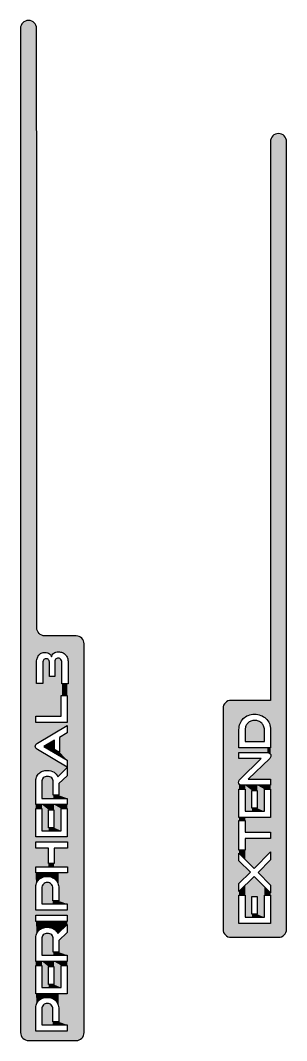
# Model space of a CAD drawing. Extents: x 52 to 235, y -126 to -60.
# Drawn here: x 218.7 to 235.3, y -125.7 to -61.9 of the extents above; entities that cross this region are included whole.
import ezdxf

# ---------------------------------------------------------------- set-up
doc = ezdxf.new("R2010")
doc.units = 0
doc.layers.add('SEGIG', color=1, linetype='CONTINUOUS')

# ---------------------------------------------------------------- blocks, each defined once
blk = doc.blocks.new('*U1')
at = {"layer": 'SEGIG', "linetype": 'CONTINUOUS'}
for points in [[(218.704, -75.16), (218.694, -62.386), (218.704, -62.337)], [(218.732, -125.321), (218.704, -62.337), (218.732, -62.195)], [(218.704, -75.16), (218.704, -62.337), (218.732, -125.321)], [(218.742, -125.37), (218.732, -62.195), (218.742, -62.18)], [(218.732, -125.321), (218.732, -62.195), (218.742, -125.37)], [(218.84, -125.517), (218.742, -62.18), (218.84, -62.032)], [(218.742, -125.37), (218.742, -62.18), (218.84, -125.517)], [(218.85, -125.532), (218.84, -62.032), (218.85, -62.026)], [(218.84, -125.517), (218.84, -62.032), (218.85, -125.532)], [(219.003, -125.634), (218.85, -62.026), (219.003, -61.924)], [(218.85, -125.532), (218.85, -62.026), (219.003, -125.634)], [(219.012, -125.64), (219.003, -61.924), (219.012, -61.922)], [(219.003, -125.634), (219.003, -61.924), (219.012, -125.64)], [(219.194, -125.676), (219.012, -61.922), (219.194, -61.886)], [(219.012, -125.64), (219.012, -61.922), (219.194, -125.676)], [(219.194, -125.676), (219.194, -61.886), (219.204, -125.678)], [(219.204, -125.678), (219.194, -61.886), (219.204, -61.886)], [(219.204, -125.678), (219.204, -61.886), (219.204, -125.678)], [(219.204, -125.678), (219.204, -61.886), (219.204, -61.886)], [(219.204, -125.678), (219.204, -61.886), (219.396, -125.678)], [(219.396, -125.678), (219.204, -61.886), (219.396, -61.924)], [(219.396, -125.678), (219.396, -61.924), (219.558, -125.678)], [(219.558, -125.678), (219.396, -61.924), (219.558, -62.032)], [(219.558, -125.678), (219.558, -62.032), (219.625, -125.678)], [(219.625, -125.678), (219.558, -62.032), (219.625, -62.132)], [(219.625, -107.278), (219.625, -62.132), (219.651, -107.192)], [(219.651, -105.4), (219.625, -62.132), (219.651, -62.172)], [(219.651, -107.192), (219.625, -62.132), (219.651, -105.789)], [(219.651, -105.789), (219.625, -62.132), (219.651, -105.4)], [(219.651, -105.4), (219.651, -62.172), (219.666, -105.4)], [(219.666, -105.4), (219.651, -62.172), (219.666, -62.194)], [(219.666, -105.4), (219.666, -62.194), (219.701, -105.4)], [(219.701, -102.054), (219.666, -62.194), (219.701, -62.366)], [(219.701, -105.4), (219.666, -62.194), (219.701, -103.353)], [(219.701, -103.353), (219.666, -62.194), (219.701, -102.054)], [(219.701, -102.054), (219.701, -62.366), (219.704, -102.025)], [(219.704, -102.025), (219.701, -62.366), (219.704, -62.385)], [(219.704, -102.025), (219.704, -62.385), (219.714, -101.949)], [(219.714, -99.872), (219.704, -62.385), (219.714, -75.16)], [(219.714, -101.949), (219.704, -62.385), (219.714, -99.872)], [(234.326, -106.232), (234.315, -69.463), (234.326, -69.412)], [(234.315, -104.405), (234.315, -69.463), (234.326, -106.232)], [(234.335, -107.782), (234.326, -69.412), (234.335, -69.366)], [(234.326, -106.232), (234.326, -69.412), (234.335, -107.782)], [(234.349, -107.859), (234.335, -69.366), (234.349, -69.292)], [(234.335, -107.782), (234.335, -69.366), (234.349, -107.859)], [(234.353, -119.221), (234.349, -69.292), (234.353, -69.272)], [(234.349, -119.221), (234.349, -69.292), (234.353, -119.221)], [(234.462, -119.221), (234.353, -69.272), (234.462, -69.11)], [(234.353, -119.221), (234.353, -69.272), (234.462, -119.221)], [(234.624, -119.221), (234.462, -69.11), (234.624, -69.001)], [(234.462, -119.221), (234.462, -69.11), (234.624, -119.221)], [(234.815, -119.221), (234.624, -69.001), (234.815, -68.963)], [(234.624, -119.221), (234.624, -69.001), (234.815, -119.221)], [(234.815, -119.221), (234.815, -68.963), (234.826, -119.221)], [(234.826, -119.221), (234.815, -68.963), (234.826, -68.963)], [(234.826, -119.221), (234.826, -68.963), (235.017, -119.183)], [(235.017, -119.183), (234.826, -68.963), (235.017, -69.001)], [(235.017, -119.183), (235.017, -69.001), (235.179, -119.074)], [(235.179, -119.074), (235.017, -69.001), (235.179, -69.11)], [(235.179, -119.074), (235.179, -69.11), (235.288, -118.912)], [(235.288, -118.912), (235.179, -69.11), (235.288, -69.272)], [(235.288, -118.912), (235.288, -69.272), (235.326, -118.721)], [(235.326, -118.721), (235.288, -69.272), (235.326, -69.463)], [(218.704, -125.178), (218.704, -75.16), (218.732, -125.321)], [(219.714, -101.949), (219.714, -99.872), (219.734, -101.792)], [(219.734, -101.792), (219.714, -99.872), (219.734, -99.971)], [(219.734, -101.792), (219.734, -99.971), (219.752, -101.743)], [(219.752, -101.743), (219.734, -99.971), (219.752, -100.063)], [(219.752, -101.743), (219.752, -100.063), (219.773, -101.685)], [(219.773, -101.685), (219.752, -100.063), (219.773, -100.095)], [(219.773, -101.685), (219.773, -100.095), (219.832, -101.587)], [(219.832, -101.587), (219.773, -100.095), (219.832, -100.183)], [(219.832, -101.587), (219.832, -100.183), (219.86, -101.558)], [(219.86, -101.558), (219.832, -100.183), (219.86, -100.225)], [(219.86, -101.558), (219.86, -100.225), (219.906, -101.511)], [(219.906, -101.511), (219.86, -100.225), (219.906, -100.256)], [(219.906, -101.511), (219.906, -100.256), (219.997, -101.454)], [(219.997, -101.454), (219.906, -100.256), (219.997, -100.317)], [(219.997, -101.454), (219.997, -100.317), (220.023, -101.446)], [(220.023, -101.446), (219.997, -100.317), (220.023, -100.334)], [(220.023, -101.446), (220.023, -100.334), (220.107, -101.419)], [(220.107, -101.419), (220.023, -100.334), (220.107, -100.35)], [(220.107, -101.419), (220.107, -100.35), (220.214, -101.409)], [(220.214, -101.409), (220.107, -100.35), (220.214, -100.372)], [(220.214, -101.409), (220.214, -100.372), (220.222, -101.409)], [(220.222, -101.409), (220.214, -100.372), (220.222, -100.372)], [(220.222, -101.409), (220.222, -100.372), (220.377, -101.425)], [(220.377, -101.425), (220.222, -100.372), (220.377, -100.372)], [(220.377, -101.425), (220.377, -100.372), (220.517, -101.492)], [(220.517, -101.492), (220.377, -100.372), (220.517, -100.372)], [(220.517, -101.492), (220.517, -100.372), (220.593, -101.571)], [(220.593, -101.571), (220.517, -100.372), (220.593, -100.372)], [(220.593, -101.571), (220.593, -100.372), (220.634, -101.673)], [(220.634, -101.673), (220.593, -100.372), (220.634, -100.372)], [(220.634, -101.673), (220.634, -100.372), (220.682, -101.553)], [(220.682, -101.553), (220.634, -100.372), (220.682, -100.372)], [(220.682, -101.553), (220.682, -100.372), (220.772, -101.461)], [(220.772, -101.461), (220.682, -100.372), (220.772, -100.372)], [(220.772, -101.461), (220.772, -100.372), (220.911, -101.392)], [(220.911, -101.392), (220.772, -100.372), (220.911, -100.372)], [(220.911, -101.392), (220.911, -100.372), (221.065, -101.371)], [(221.065, -101.371), (220.911, -100.372), (221.065, -100.372)], [(221.065, -101.371), (221.065, -100.372), (221.192, -101.382)], [(221.192, -101.382), (221.065, -100.372), (221.192, -100.372)], [(221.192, -101.382), (221.192, -100.372), (221.315, -101.417)], [(221.315, -101.417), (221.192, -100.372), (221.315, -100.372)], [(221.315, -101.417), (221.315, -100.372), (221.418, -101.472)], [(221.418, -101.472), (221.315, -100.372), (221.418, -100.372)], [(221.418, -101.472), (221.418, -100.372), (221.507, -101.548)], [(221.507, -101.548), (221.418, -100.372), (221.507, -100.372)], [(221.507, -101.548), (221.507, -100.372), (221.579, -101.644)], [(221.579, -101.644), (221.507, -100.372), (221.579, -100.372)], [(221.579, -101.644), (221.579, -100.372), (221.63, -101.752)], [(221.63, -101.752), (221.579, -100.372), (221.63, -100.372)], [(221.63, -101.752), (221.63, -100.372), (221.664, -101.883)], [(221.664, -101.883), (221.63, -100.372), (221.664, -100.372)], [(221.664, -101.883), (221.664, -100.372), (221.674, -102.017)], [(221.674, -102.017), (221.664, -100.372), (221.674, -100.372)], [(221.674, -102.017), (221.674, -100.372), (222.174, -125.678)], [(222.174, -125.678), (221.674, -100.372), (222.174, -100.372)], [(222.174, -125.678), (222.174, -100.372), (222.365, -125.64)], [(222.365, -125.64), (222.174, -100.372), (222.365, -100.41)], [(222.365, -125.64), (222.365, -100.41), (222.527, -125.532)], [(222.527, -125.532), (222.365, -100.41), (222.527, -100.518)], [(222.527, -125.532), (222.527, -100.518), (222.636, -125.37)], [(222.636, -125.37), (222.527, -100.518), (222.636, -100.68)], [(222.636, -125.37), (222.636, -100.68), (222.674, -125.178)], [(222.674, -125.178), (222.636, -100.68), (222.674, -100.872)], [(220.093, -105.4), (220.085, -102.12), (220.093, -101.998)], [(220.131, -105.4), (220.093, -101.998), (220.131, -101.881)], [(220.093, -105.4), (220.093, -101.998), (220.131, -105.4)], [(220.202, -105.4), (220.131, -101.881), (220.202, -101.817)], [(220.131, -105.4), (220.131, -101.881), (220.202, -105.4)], [(220.296, -105.4), (220.202, -101.817), (220.296, -101.801)], [(220.202, -105.4), (220.202, -101.817), (220.296, -105.4)], [(220.296, -105.4), (220.296, -101.801), (220.384, -105.4)], [(220.384, -105.4), (220.296, -101.801), (220.384, -101.812)], [(220.384, -105.4), (220.384, -101.812), (220.458, -105.4)], [(220.458, -105.4), (220.384, -101.812), (220.458, -101.861)], [(220.458, -105.4), (220.458, -101.861), (220.497, -105.4)], [(220.497, -105.4), (220.458, -101.861), (220.497, -101.954)], [(220.497, -105.4), (220.497, -101.954), (220.504, -105.4)], [(220.504, -102.906), (220.497, -101.954), (220.504, -102.054)], [(220.504, -105.4), (220.497, -101.954), (220.504, -102.906)], [(220.849, -105.4), (220.838, -102.03), (220.849, -101.926)], [(220.838, -102.906), (220.838, -102.03), (220.849, -105.4)], [(220.895, -105.4), (220.849, -101.926), (220.895, -101.832)], [(220.849, -105.4), (220.849, -101.926), (220.895, -105.4)], [(220.969, -105.4), (220.895, -101.832), (220.969, -101.781)], [(220.895, -105.4), (220.895, -101.832), (220.969, -105.4)], [(221.057, -105.4), (220.969, -101.781), (221.057, -101.766)], [(220.969, -105.4), (220.969, -101.781), (221.057, -105.4)], [(221.057, -105.4), (221.057, -101.766), (221.156, -105.4)], [(221.156, -105.4), (221.057, -101.766), (221.156, -101.789)], [(221.156, -105.4), (221.156, -101.789), (221.229, -105.4)], [(221.229, -105.4), (221.156, -101.789), (221.229, -101.858)], [(221.229, -105.4), (221.229, -101.858), (221.238, -105.4)], [(221.238, -104.107), (221.229, -101.858), (221.238, -101.879)], [(221.238, -105.4), (221.229, -101.858), (221.238, -104.107)], [(221.238, -104.107), (221.238, -101.879), (221.275, -104.107)], [(221.275, -104.107), (221.238, -101.879), (221.275, -101.974)], [(221.275, -104.107), (221.275, -101.974), (221.287, -104.107)], [(221.287, -103.361), (221.275, -101.974), (221.287, -102.099)], [(221.287, -104.107), (221.275, -101.974), (221.287, -103.361)], [(221.674, -103.361), (221.674, -102.017), (222.174, -125.678)], [(220.085, -103.353), (220.085, -102.12), (220.093, -105.4)], [(220.504, -105.4), (220.504, -102.906), (220.838, -105.4)], [(220.838, -105.4), (220.504, -102.906), (220.838, -102.906)], [(220.838, -105.4), (220.838, -102.906), (220.849, -105.4)], [(219.701, -105.4), (219.701, -103.353), (220.085, -105.4)], [(220.085, -105.4), (219.701, -103.353), (220.085, -103.353)], [(220.085, -105.4), (220.085, -103.353), (220.093, -105.4)], [(221.287, -104.107), (221.287, -103.361), (221.625, -104.107)], [(221.625, -104.107), (221.287, -103.361), (221.625, -103.361)], [(221.625, -104.107), (221.625, -103.361), (221.633, -113.256)], [(221.633, -113.256), (221.625, -103.361), (221.633, -103.361)], [(221.633, -113.256), (221.633, -103.361), (221.674, -125.678)], [(221.674, -125.678), (221.633, -103.361), (221.674, -103.361)], [(221.674, -125.678), (221.674, -103.361), (222.174, -125.678)], [(221.625, -105.789), (221.625, -104.107), (221.633, -113.256)], [(231.502, -119.074), (231.394, -104.714), (231.502, -104.551)], [(231.664, -119.183), (231.502, -104.551), (231.664, -104.443)], [(231.502, -119.074), (231.502, -104.551), (231.664, -119.183)], [(231.856, -119.221), (231.664, -104.443), (231.856, -104.405)], [(231.664, -119.183), (231.664, -104.443), (231.856, -119.221)], [(231.856, -119.221), (231.856, -104.405), (232.328, -119.221)], [(232.328, -119.221), (231.856, -104.405), (232.328, -104.405)], [(232.328, -109.512), (232.328, -104.405), (232.336, -109.476)], [(232.336, -107.666), (232.328, -104.405), (232.336, -104.405)], [(232.336, -109.476), (232.328, -104.405), (232.336, -108.04)], [(232.336, -108.04), (232.328, -104.405), (232.336, -107.666)], [(232.336, -107.666), (232.336, -104.405), (232.352, -107.666)], [(232.352, -106.232), (232.336, -104.405), (232.352, -104.405)], [(232.352, -107.666), (232.336, -104.405), (232.352, -107.372)], [(232.352, -107.372), (232.336, -104.405), (232.352, -106.232)], [(232.352, -106.232), (232.352, -104.405), (232.369, -106.036)], [(232.369, -106.036), (232.352, -104.405), (232.369, -104.405)], [(232.369, -106.036), (232.369, -104.405), (232.423, -105.846)], [(232.423, -105.846), (232.369, -104.405), (232.423, -104.405)], [(232.423, -105.846), (232.423, -104.405), (232.507, -105.683)], [(232.507, -105.683), (232.423, -104.405), (232.507, -104.405)], [(232.507, -105.683), (232.507, -104.405), (232.622, -105.541)], [(232.622, -105.541), (232.507, -104.405), (232.622, -104.405)], [(232.622, -105.541), (232.622, -104.405), (232.764, -105.425)], [(232.764, -105.425), (232.622, -104.405), (232.764, -104.405)], [(232.764, -105.425), (232.764, -104.405), (232.927, -105.341)], [(232.927, -105.341), (232.764, -104.405), (232.927, -104.405)], [(232.927, -105.341), (232.927, -104.405), (233.119, -105.286)], [(233.119, -105.286), (232.927, -104.405), (233.119, -104.405)], [(233.119, -105.286), (233.119, -104.405), (233.318, -105.269)], [(233.318, -105.269), (233.119, -104.405), (233.318, -104.405)], [(233.318, -105.269), (233.318, -104.405), (233.52, -105.286)], [(233.52, -105.286), (233.318, -104.405), (233.52, -104.405)], [(233.52, -105.286), (233.52, -104.405), (233.716, -105.341)], [(233.716, -105.341), (233.52, -104.405), (233.716, -104.405)], [(233.716, -105.341), (233.716, -104.405), (233.886, -105.425)], [(233.886, -105.425), (233.716, -104.405), (233.886, -104.405)], [(233.886, -105.425), (233.886, -104.405), (234.036, -105.541)], [(234.036, -105.541), (233.886, -104.405), (234.036, -104.405)], [(234.036, -105.541), (234.036, -104.405), (234.157, -105.683)], [(234.157, -105.683), (234.036, -104.405), (234.157, -104.405)], [(234.157, -105.683), (234.157, -104.405), (234.248, -105.846)], [(234.248, -105.846), (234.157, -104.405), (234.248, -104.405)], [(234.248, -105.846), (234.248, -104.405), (234.307, -106.035)], [(234.307, -106.035), (234.248, -104.405), (234.307, -104.405)], [(234.307, -106.035), (234.307, -104.405), (234.315, -106.124)], [(234.315, -106.124), (234.307, -104.405), (234.315, -104.405)], [(234.315, -106.124), (234.315, -104.405), (234.326, -106.232)], [(231.394, -118.912), (231.356, -104.905), (231.394, -104.714)], [(231.356, -118.721), (231.356, -104.905), (231.394, -118.912)], [(231.394, -118.912), (231.394, -104.714), (231.502, -119.074)], [(219.651, -107.192), (219.651, -105.789), (219.659, -107.168)], [(219.659, -107.168), (219.651, -105.789), (219.659, -105.789)], [(219.659, -107.168), (219.659, -105.789), (219.754, -107.089)], [(219.754, -107.089), (219.659, -105.789), (219.754, -105.789)], [(219.754, -107.089), (219.754, -105.789), (221.625, -105.981)], [(221.625, -105.981), (219.754, -105.789), (221.625, -105.789)], [(221.625, -105.981), (221.625, -105.789), (221.633, -113.256)], [(232.905, -106.985), (232.835, -105.907), (232.905, -105.822)], [(232.994, -106.985), (232.905, -105.822), (232.994, -105.752)], [(232.905, -106.985), (232.905, -105.822), (232.994, -106.985)], [(233.094, -106.985), (232.994, -105.752), (233.094, -105.702)], [(232.994, -106.985), (232.994, -105.752), (233.094, -106.985)], [(233.212, -106.985), (233.094, -105.702), (233.212, -105.669)], [(233.094, -106.985), (233.094, -105.702), (233.212, -106.985)], [(233.334, -106.985), (233.212, -105.669), (233.334, -105.659)], [(233.212, -106.985), (233.212, -105.669), (233.334, -106.985)], [(233.334, -106.985), (233.334, -105.659), (233.457, -106.985)], [(233.457, -106.985), (233.334, -105.659), (233.457, -105.669)], [(233.457, -106.985), (233.457, -105.669), (233.577, -106.985)], [(233.577, -106.985), (233.457, -105.669), (233.577, -105.702)], [(233.577, -106.985), (233.577, -105.702), (233.679, -106.985)], [(233.679, -106.985), (233.577, -105.702), (233.679, -105.753)], [(233.679, -106.985), (233.679, -105.753), (233.769, -106.985)], [(233.769, -106.985), (233.679, -105.753), (233.769, -105.823)], [(233.769, -106.985), (233.769, -105.823), (233.84, -106.985)], [(233.84, -106.985), (233.769, -105.823), (233.84, -105.907)], [(221.625, -108.148), (221.141, -106.717), (221.625, -106.428)], [(221.625, -106.428), (221.625, -105.981), (221.633, -113.256)], [(221.625, -108.148), (221.625, -106.428), (221.633, -113.256)], [(232.75, -106.985), (232.739, -106.232), (232.75, -106.115)], [(232.739, -106.985), (232.739, -106.232), (232.75, -106.985)], [(232.783, -106.985), (232.75, -106.115), (232.783, -106.003)], [(232.75, -106.985), (232.75, -106.115), (232.783, -106.985)], [(232.835, -106.985), (232.783, -106.003), (232.835, -105.907)], [(232.783, -106.985), (232.783, -106.003), (232.835, -106.985)], [(232.835, -106.985), (232.835, -105.907), (232.905, -106.985)], [(233.84, -106.985), (233.84, -105.907), (233.893, -106.985)], [(233.893, -106.985), (233.84, -105.907), (233.893, -106.004)], [(233.893, -106.985), (233.893, -106.004), (233.928, -106.985)], [(233.928, -106.985), (233.893, -106.004), (233.928, -106.116)], [(233.928, -106.985), (233.928, -106.116), (233.939, -106.985)], [(233.939, -106.985), (233.928, -106.116), (233.939, -106.232)], [(234.326, -107.372), (234.326, -106.232), (234.335, -107.782)], [(220.817, -107.469), (220.149, -107.291), (220.817, -106.889)], [(221.141, -107.638), (221.141, -106.717), (221.625, -108.148)], [(219.625, -125.678), (219.625, -107.278), (219.651, -125.678)], [(219.651, -109.509), (219.625, -107.278), (219.651, -107.364)], [(219.651, -125.678), (219.625, -107.278), (219.651, -125.083)], [(219.651, -125.083), (219.625, -107.278), (219.651, -123.705)], [(219.651, -123.705), (219.625, -107.278), (219.651, -122.752)], [(219.651, -122.752), (219.625, -107.278), (219.651, -120.982)], [(219.651, -120.982), (219.625, -107.278), (219.651, -120.726)], [(219.651, -120.726), (219.625, -107.278), (219.651, -119.318)], [(219.651, -119.318), (219.625, -107.278), (219.651, -118.235)], [(219.651, -118.235), (219.625, -107.278), (219.651, -117.845)], [(219.651, -117.845), (219.625, -107.278), (219.651, -117.523)], [(219.651, -117.523), (219.625, -107.278), (219.651, -116.145)], [(219.651, -116.145), (219.625, -107.278), (219.651, -115.193)], [(219.651, -115.193), (219.625, -107.278), (219.651, -114.803)], [(219.651, -114.803), (219.625, -107.278), (219.651, -113.646)], [(219.651, -113.646), (219.625, -107.278), (219.651, -113.256)], [(219.651, -113.256), (219.625, -107.278), (219.651, -112.943)], [(219.651, -112.943), (219.625, -107.278), (219.651, -111.173)], [(219.651, -111.173), (219.625, -107.278), (219.651, -110.917)], [(219.651, -110.917), (219.625, -107.278), (219.651, -109.509)], [(219.651, -109.509), (219.651, -107.364), (219.658, -109.414)], [(219.658, -109.414), (219.651, -107.364), (219.658, -107.388)], [(219.658, -109.414), (219.658, -107.388), (219.663, -109.355)], [(219.663, -109.355), (219.658, -107.388), (219.663, -107.392)], [(219.663, -109.355), (219.663, -107.392), (219.702, -109.206)], [(219.702, -109.206), (219.663, -107.392), (219.702, -107.421)], [(219.702, -109.206), (219.702, -107.421), (219.763, -109.083)], [(219.763, -109.083), (219.702, -107.421), (219.763, -107.467)], [(219.763, -109.083), (219.763, -107.467), (219.765, -109.081)], [(219.765, -109.081), (219.763, -107.467), (219.765, -107.468)], [(219.765, -109.081), (219.765, -107.468), (219.849, -108.976)], [(219.849, -108.976), (219.765, -107.468), (219.849, -107.519)], [(219.849, -108.976), (219.849, -107.519), (219.956, -108.893)], [(219.956, -108.893), (219.849, -107.519), (219.956, -107.582)], [(219.956, -108.893), (219.956, -107.582), (220.078, -108.833)], [(220.078, -108.833), (219.956, -107.582), (220.078, -107.654)], [(220.078, -108.833), (220.078, -107.654), (220.225, -108.796)], [(220.225, -108.796), (220.078, -107.654), (220.225, -107.742)], [(220.817, -107.679), (220.149, -107.291), (220.817, -107.469)], [(220.225, -108.796), (220.225, -107.742), (220.376, -108.784)], [(220.376, -108.784), (220.225, -107.742), (220.376, -107.832)], [(220.817, -107.679), (220.817, -107.469), (221.141, -107.867)], [(221.141, -107.867), (220.817, -107.469), (221.141, -107.638)], [(221.141, -107.867), (221.141, -107.638), (221.625, -108.148)], [(232.352, -107.666), (232.352, -107.372), (234.121, -107.666)], [(234.121, -107.666), (232.352, -107.372), (234.121, -107.372)], [(234.121, -107.666), (234.121, -107.372), (234.21, -107.677)], [(234.21, -107.677), (234.121, -107.372), (234.21, -107.372)], [(234.21, -107.677), (234.21, -107.372), (234.288, -107.719)], [(234.288, -107.719), (234.21, -107.372), (234.288, -107.372)], [(234.288, -107.719), (234.288, -107.372), (234.326, -107.77)], [(234.326, -107.77), (234.288, -107.372), (234.326, -107.372)], [(234.326, -107.77), (234.326, -107.372), (234.335, -107.782)], [(220.376, -108.784), (220.376, -107.832), (220.593, -108.809)], [(220.593, -108.809), (220.376, -107.832), (220.593, -107.961)], [(220.593, -108.809), (220.593, -107.961), (220.794, -108.894)], [(220.794, -108.894), (220.593, -107.961), (220.794, -108.08)], [(220.794, -108.894), (220.794, -108.08), (220.935, -109.017)], [(220.935, -109.017), (220.794, -108.08), (220.935, -108.164)], [(220.935, -109.017), (220.935, -108.164), (221.025, -109.181)], [(221.025, -109.181), (220.935, -108.164), (221.025, -108.217)], [(221.025, -109.181), (221.025, -108.217), (221.625, -108.602)], [(221.625, -108.602), (221.025, -108.217), (221.625, -108.574)], [(221.625, -108.574), (221.625, -108.148), (221.633, -113.256)], [(232.336, -109.476), (232.336, -108.04), (232.347, -109.429)], [(232.347, -109.429), (232.336, -108.04), (232.347, -108.04)], [(232.347, -109.429), (232.347, -108.04), (232.404, -109.35)], [(232.404, -109.35), (232.347, -108.04), (232.404, -108.04)], [(232.404, -109.35), (232.404, -108.04), (233.74, -108.04)], [(234.27, -109.337), (232.919, -109.337), (234.27, -108.032)], [(234.326, -109.337), (234.27, -108.032), (234.326, -107.957)], [(234.27, -109.337), (234.27, -108.032), (234.326, -109.337)], [(234.328, -119.221), (234.326, -107.957), (234.328, -107.954)], [(234.326, -109.337), (234.326, -107.957), (234.328, -119.221)], [(234.349, -119.221), (234.328, -107.954), (234.349, -107.859)], [(234.328, -119.221), (234.328, -107.954), (234.349, -119.221)], [(221.625, -108.602), (221.625, -108.574), (221.633, -113.256)], [(221.625, -109.117), (221.625, -108.602), (221.633, -113.256)], [(220.055, -110.53), (220.038, -109.509), (220.055, -109.375)], [(220.038, -110.53), (220.038, -109.509), (220.055, -110.53)], [(220.122, -110.53), (220.055, -109.375), (220.122, -109.257)], [(220.055, -110.53), (220.055, -109.375), (220.122, -110.53)], [(220.242, -110.53), (220.122, -109.257), (220.242, -109.186)], [(220.122, -110.53), (220.122, -109.257), (220.242, -110.53)], [(220.381, -110.53), (220.242, -109.186), (220.381, -109.169)], [(220.242, -110.53), (220.242, -109.186), (220.381, -110.53)], [(220.381, -110.53), (220.381, -109.169), (220.525, -110.53)], [(220.525, -110.53), (220.381, -109.169), (220.525, -109.186)], [(220.525, -110.53), (220.525, -109.186), (220.652, -110.53)], [(220.652, -110.53), (220.525, -109.186), (220.652, -109.254)], [(220.652, -110.53), (220.652, -109.254), (220.725, -110.53)], [(220.725, -110.53), (220.652, -109.254), (220.725, -109.372)], [(220.725, -110.53), (220.725, -109.372), (220.743, -110.53)], [(220.743, -110.338), (220.725, -109.372), (220.743, -109.509)], [(220.743, -110.53), (220.725, -109.372), (220.743, -110.338)], [(221.625, -110.53), (221.091, -109.604), (221.625, -109.117)], [(221.091, -110.338), (221.091, -109.604), (221.625, -110.53)], [(221.625, -110.53), (221.625, -109.117), (221.633, -113.256)], [(232.328, -119.221), (232.328, -109.512), (232.343, -119.221)], [(232.343, -119.221), (232.328, -109.512), (232.343, -109.592)], [(232.343, -119.221), (232.343, -109.592), (232.352, -119.221)], [(232.352, -109.959), (232.343, -109.592), (232.352, -109.605)], [(232.352, -119.221), (232.343, -109.592), (232.352, -118.357)], [(232.352, -118.357), (232.343, -109.592), (232.352, -116.587)], [(232.352, -116.587), (232.343, -109.592), (232.352, -116.364)], [(232.352, -116.364), (232.343, -109.592), (232.352, -115.863)], [(232.352, -115.863), (232.343, -109.592), (232.352, -114.432)], [(232.352, -114.432), (232.343, -109.592), (232.352, -113.957)], [(232.352, -113.957), (232.343, -109.592), (232.352, -113.768)], [(232.352, -113.768), (232.343, -109.592), (232.352, -111.919)], [(232.352, -111.919), (232.343, -109.592), (232.352, -111.729)], [(232.352, -111.729), (232.343, -109.592), (232.352, -109.959)], [(232.352, -109.959), (232.352, -109.605), (232.391, -109.959)], [(232.391, -109.959), (232.352, -109.605), (232.391, -109.658)], [(232.391, -109.959), (232.391, -109.658), (232.467, -109.959)], [(232.467, -109.959), (232.391, -109.658), (232.467, -109.699)], [(232.467, -109.959), (232.467, -109.699), (232.553, -109.959)], [(232.553, -109.959), (232.467, -109.699), (232.553, -109.711)], [(232.553, -109.959), (232.553, -109.711), (232.739, -109.959)], [(232.739, -109.959), (232.553, -109.711), (232.739, -109.711)], [(232.739, -109.959), (232.739, -109.711), (233.156, -111.342)], [(233.156, -110.031), (232.739, -109.711), (233.156, -109.711)], [(233.156, -111.342), (232.739, -109.711), (233.156, -111.15)], [(233.156, -111.15), (232.739, -109.711), (233.156, -110.031)], [(233.156, -110.031), (233.156, -109.711), (233.49, -110.031)], [(233.49, -110.031), (233.156, -109.711), (233.49, -109.711)], [(233.49, -110.031), (233.49, -109.711), (233.939, -111.342)], [(233.939, -109.957), (233.49, -109.711), (233.939, -109.711)], [(233.939, -111.342), (233.49, -109.711), (233.939, -109.957)], [(233.939, -109.957), (233.939, -109.711), (234.326, -109.957)], [(234.326, -109.957), (233.939, -109.711), (234.326, -109.711)], [(234.326, -109.711), (234.326, -109.337), (234.328, -119.221)], [(234.326, -109.957), (234.326, -109.711), (234.328, -119.221)], [(220.743, -110.53), (220.743, -110.338), (221.091, -110.53)], [(221.091, -110.53), (220.743, -110.338), (221.091, -110.338)], [(221.091, -110.53), (221.091, -110.338), (221.625, -110.53)], [(232.739, -111.342), (232.739, -109.959), (233.156, -111.342)], [(233.49, -111.15), (233.49, -110.031), (233.939, -111.342)], [(234.326, -111.729), (234.326, -109.957), (234.328, -119.221)], [(219.651, -111.173), (219.651, -110.917), (220.038, -111.173)], [(220.038, -111.173), (219.651, -110.917), (220.038, -110.917)], [(220.038, -111.173), (220.038, -110.917), (220.455, -112.556)], [(220.455, -111.245), (220.038, -110.917), (220.455, -110.917)], [(220.455, -112.556), (220.038, -110.917), (220.455, -112.364)], [(220.455, -112.364), (220.038, -110.917), (220.455, -111.245)], [(220.455, -111.245), (220.455, -110.917), (220.789, -111.245)], [(220.789, -111.245), (220.455, -110.917), (220.789, -110.917)], [(220.789, -111.245), (220.789, -110.917), (221.238, -112.556)], [(221.238, -111.171), (220.789, -110.917), (221.238, -110.917)], [(221.238, -112.556), (220.789, -110.917), (221.238, -111.171)], [(221.238, -111.171), (221.238, -110.917), (221.625, -111.171)], [(221.625, -111.171), (221.238, -110.917), (221.625, -110.917)], [(221.625, -110.917), (221.625, -110.53), (221.633, -113.256)], [(221.625, -111.171), (221.625, -110.917), (221.633, -113.256)], [(220.038, -112.556), (220.038, -111.173), (220.455, -112.556)], [(220.789, -112.364), (220.789, -111.245), (221.238, -112.556)], [(221.625, -112.943), (221.625, -111.171), (221.633, -113.256)], [(233.156, -111.342), (233.156, -111.15), (233.49, -111.342)], [(233.49, -111.342), (233.156, -111.15), (233.49, -111.15)], [(233.49, -111.342), (233.49, -111.15), (233.939, -111.342)], [(232.352, -111.919), (232.352, -111.729), (232.739, -111.919)], [(232.739, -111.919), (232.352, -111.729), (232.739, -111.729)], [(232.739, -111.919), (232.739, -111.729), (234.326, -112.649)], [(234.326, -112.649), (232.739, -111.729), (234.326, -111.729)], [(232.739, -112.649), (232.739, -111.919), (234.326, -112.649)], [(234.326, -112.649), (234.326, -111.729), (234.328, -119.221)], [(220.455, -112.556), (220.455, -112.364), (220.789, -112.556)], [(220.789, -112.556), (220.455, -112.364), (220.789, -112.364)], [(220.789, -112.556), (220.789, -112.364), (221.238, -112.556)], [(234.326, -113.039), (234.326, -112.649), (234.328, -119.221)], [(219.651, -113.256), (219.651, -112.943), (221.625, -113.256)], [(221.625, -113.256), (219.651, -112.943), (221.625, -112.943)], [(221.625, -113.256), (221.625, -112.943), (221.633, -113.256)], [(221.633, -113.646), (221.633, -113.256), (221.674, -125.678)], [(232.739, -113.768), (232.739, -113.039), (233.3, -114.914)], [(233.3, -114.914), (232.739, -113.039), (233.3, -113.039)], [(233.3, -114.914), (233.3, -113.039), (234.326, -113.872)], [(234.326, -113.872), (233.3, -113.039), (234.326, -113.039)], [(234.326, -113.872), (234.326, -113.039), (234.328, -119.221)], [(219.651, -114.803), (219.651, -113.646), (220.447, -114.803)], [(220.447, -114.614), (219.651, -113.646), (220.447, -113.646)], [(220.447, -114.803), (219.651, -113.646), (220.447, -114.614)], [(220.797, -114.614), (220.797, -113.646), (221.633, -114.803)], [(221.633, -114.803), (220.797, -113.646), (221.633, -113.646)], [(221.633, -114.803), (221.633, -113.646), (221.674, -125.678)], [(232.352, -113.957), (232.352, -113.768), (232.739, -114.348)], [(232.739, -114.348), (232.352, -113.768), (232.739, -113.768)], [(232.739, -114.348), (232.739, -113.768), (233.3, -114.914)], [(234.326, -114.381), (234.326, -113.872), (234.328, -119.221)], [(220.447, -114.803), (220.447, -114.614), (220.797, -114.803)], [(220.797, -114.803), (220.447, -114.614), (220.797, -114.614)], [(220.797, -114.803), (220.797, -114.614), (221.633, -114.803)], [(221.633, -115.193), (221.633, -114.803), (221.674, -125.678)], [(232.352, -115.863), (232.352, -114.432), (233.061, -115.142)], [(234.326, -115.964), (233.54, -115.177), (234.326, -114.381)], [(234.326, -115.964), (234.326, -114.381), (234.328, -119.221)], [(219.651, -116.145), (219.651, -115.193), (219.663, -115.989)], [(219.663, -115.989), (219.651, -115.193), (219.663, -115.193)], [(219.663, -115.989), (219.663, -115.193), (219.702, -115.838)], [(219.702, -115.838), (219.663, -115.193), (219.702, -115.193)], [(219.702, -115.838), (219.702, -115.193), (219.762, -115.715)], [(219.762, -115.715), (219.702, -115.193), (219.762, -115.193)], [(219.762, -115.715), (219.762, -115.193), (219.846, -115.608)], [(219.846, -115.608), (219.762, -115.193), (219.846, -115.193)], [(219.846, -115.608), (219.846, -115.193), (219.95, -115.524)], [(219.95, -115.524), (219.846, -115.193), (219.95, -115.193)], [(219.95, -115.524), (219.95, -115.193), (220.07, -115.464)], [(220.07, -115.464), (219.95, -115.193), (220.07, -115.193)], [(220.07, -115.464), (220.07, -115.193), (220.214, -115.426)], [(220.214, -115.426), (220.07, -115.193), (220.214, -115.193)], [(220.214, -115.426), (220.214, -115.193), (220.363, -115.415)], [(220.363, -115.415), (220.214, -115.193), (220.363, -115.193)], [(220.363, -115.415), (220.363, -115.193), (220.512, -115.426)], [(220.512, -115.426), (220.363, -115.193), (220.512, -115.193)], [(220.512, -115.426), (220.512, -115.193), (220.657, -115.464)], [(220.657, -115.464), (220.512, -115.193), (220.657, -115.193)], [(220.657, -115.464), (220.657, -115.193), (220.779, -115.524)], [(220.779, -115.524), (220.657, -115.193), (220.779, -115.193)], [(220.779, -115.524), (220.779, -115.193), (220.887, -115.608)], [(220.887, -115.608), (220.779, -115.193), (220.887, -115.193)], [(220.887, -115.608), (220.887, -115.193), (220.974, -115.715)], [(220.974, -115.715), (220.887, -115.193), (220.974, -115.193)], [(220.974, -115.715), (220.974, -115.193), (221.037, -115.838)], [(221.037, -115.838), (220.974, -115.193), (221.037, -115.193)], [(221.037, -115.838), (221.037, -115.193), (221.078, -115.989)], [(221.078, -115.989), (221.037, -115.193), (221.078, -115.193)], [(221.078, -115.989), (221.078, -115.193), (221.091, -116.145)], [(221.091, -116.145), (221.078, -115.193), (221.091, -115.193)], [(221.091, -116.145), (221.091, -115.193), (221.625, -117.136)], [(221.625, -117.136), (221.091, -115.193), (221.625, -115.193)], [(221.625, -117.136), (221.625, -115.193), (221.633, -125.678)], [(221.633, -125.678), (221.625, -115.193), (221.633, -115.193)], [(221.633, -125.678), (221.633, -115.193), (221.674, -125.678)], [(233.301, -116.658), (233.156, -115.553), (233.301, -115.407)], [(233.301, -116.658), (233.301, -115.407), (233.49, -116.658)], [(233.49, -116.658), (233.301, -115.407), (233.49, -115.598)], [(220.057, -117.136), (220.038, -116.145), (220.057, -116.008)], [(220.128, -117.136), (220.057, -116.008), (220.128, -115.888)], [(220.057, -117.136), (220.057, -116.008), (220.128, -117.136)], [(220.242, -117.136), (220.128, -115.888), (220.242, -115.817)], [(220.128, -117.136), (220.128, -115.888), (220.242, -117.136)], [(220.374, -117.136), (220.242, -115.817), (220.374, -115.797)], [(220.242, -117.136), (220.242, -115.817), (220.374, -117.136)], [(220.374, -117.136), (220.374, -115.797), (220.507, -117.136)], [(220.507, -117.136), (220.374, -115.797), (220.507, -115.817)], [(220.507, -117.136), (220.507, -115.817), (220.621, -117.136)], [(220.621, -117.136), (220.507, -115.817), (220.621, -115.888)], [(220.621, -117.136), (220.621, -115.888), (220.694, -117.136)], [(220.694, -117.136), (220.621, -115.888), (220.694, -116.007)], [(220.694, -117.136), (220.694, -116.007), (220.714, -117.136)], [(220.714, -116.944), (220.694, -116.007), (220.714, -116.145)], [(220.714, -117.136), (220.694, -116.007), (220.714, -116.944)], [(232.739, -116.587), (232.352, -116.364), (232.739, -115.974)], [(233.156, -116.658), (232.739, -115.974), (233.156, -115.553)], [(232.739, -116.587), (232.739, -115.974), (233.156, -117.969)], [(233.156, -117.969), (232.739, -115.974), (233.156, -117.777)], [(233.156, -117.777), (232.739, -115.974), (233.156, -116.658)], [(233.156, -116.658), (233.156, -115.553), (233.301, -116.658)], [(233.49, -116.658), (233.49, -115.598), (233.939, -117.969)], [(233.939, -116.584), (233.49, -115.598), (233.939, -116.049)], [(233.939, -117.969), (233.49, -115.598), (233.939, -116.584)], [(233.939, -116.584), (233.939, -116.049), (234.326, -116.584)], [(234.326, -116.584), (233.939, -116.049), (234.326, -116.438)], [(234.326, -116.438), (234.326, -115.964), (234.328, -119.221)], [(220.038, -117.136), (220.038, -116.145), (220.057, -117.136)], [(221.091, -116.944), (221.091, -116.145), (221.625, -117.136)], [(232.352, -116.587), (232.352, -116.364), (232.739, -116.587)], [(232.739, -117.969), (232.739, -116.587), (233.156, -117.969)], [(233.49, -117.777), (233.49, -116.658), (233.939, -117.969)], [(234.326, -116.584), (234.326, -116.438), (234.328, -119.221)], [(234.326, -118.357), (234.326, -116.584), (234.328, -119.221)], [(220.714, -117.136), (220.714, -116.944), (221.091, -117.136)], [(221.091, -117.136), (220.714, -116.944), (221.091, -116.944)], [(221.091, -117.136), (221.091, -116.944), (221.625, -117.136)], [(221.625, -117.523), (221.625, -117.136), (221.633, -125.678)], [(219.651, -117.845), (219.651, -117.523), (221.625, -117.845)], [(221.625, -117.845), (219.651, -117.523), (221.625, -117.523)], [(221.625, -117.845), (221.625, -117.523), (221.633, -125.678)], [(221.625, -118.235), (221.625, -117.845), (221.633, -125.678)], [(233.156, -117.969), (233.156, -117.777), (233.49, -117.969)], [(233.49, -117.969), (233.156, -117.777), (233.49, -117.777)], [(233.49, -117.969), (233.49, -117.777), (233.939, -117.969)], [(219.651, -119.318), (219.651, -118.235), (219.663, -119.164)], [(219.663, -119.164), (219.651, -118.235), (219.663, -118.235)], [(219.663, -119.164), (219.663, -118.235), (219.702, -119.015)], [(219.702, -119.015), (219.663, -118.235), (219.702, -118.235)], [(219.702, -119.015), (219.702, -118.235), (219.763, -118.892)], [(219.763, -118.892), (219.702, -118.235), (219.763, -118.235)], [(219.763, -118.892), (219.763, -118.235), (219.849, -118.785)], [(219.849, -118.785), (219.763, -118.235), (219.849, -118.235)], [(219.849, -118.785), (219.849, -118.235), (219.956, -118.701)], [(219.956, -118.701), (219.849, -118.235), (219.956, -118.235)], [(219.956, -118.701), (219.956, -118.235), (220.078, -118.642)], [(220.078, -118.642), (219.956, -118.235), (220.078, -118.235)], [(220.078, -118.642), (220.078, -118.235), (220.225, -118.605)], [(220.225, -118.605), (220.078, -118.235), (220.225, -118.235)], [(220.225, -118.605), (220.225, -118.235), (220.376, -118.593)], [(220.376, -118.593), (220.225, -118.235), (220.376, -118.235)], [(220.376, -118.593), (220.376, -118.235), (220.593, -118.617)], [(220.593, -118.617), (220.376, -118.235), (220.593, -118.235)], [(220.593, -118.617), (220.593, -118.235), (220.794, -118.702)], [(220.794, -118.702), (220.593, -118.235), (220.794, -118.235)], [(220.794, -118.702), (220.794, -118.235), (220.935, -118.826)], [(220.935, -118.826), (220.794, -118.235), (220.935, -118.235)], [(220.935, -118.826), (220.935, -118.235), (221.025, -118.99)], [(221.025, -118.99), (220.935, -118.235), (221.025, -118.235)], [(221.025, -118.99), (221.025, -118.235), (221.625, -118.411)], [(221.625, -118.411), (221.025, -118.235), (221.625, -118.235)], [(221.625, -118.411), (221.625, -118.235), (221.633, -125.678)], [(221.625, -118.926), (221.625, -118.411), (221.633, -125.678)], [(232.352, -119.221), (232.352, -118.357), (234.326, -119.221)], [(234.326, -119.221), (232.352, -118.357), (234.326, -118.357)], [(234.326, -119.221), (234.326, -118.357), (234.328, -119.221)], [(220.055, -120.338), (220.038, -119.318), (220.055, -119.184)], [(220.122, -120.338), (220.055, -119.184), (220.122, -119.066)], [(220.055, -120.338), (220.055, -119.184), (220.122, -120.338)], [(220.242, -120.338), (220.122, -119.066), (220.242, -118.995)], [(220.122, -120.338), (220.122, -119.066), (220.242, -120.338)], [(220.381, -120.338), (220.242, -118.995), (220.381, -118.978)], [(220.242, -120.338), (220.242, -118.995), (220.381, -120.338)], [(220.381, -120.338), (220.381, -118.978), (220.525, -120.338)], [(220.525, -120.338), (220.381, -118.978), (220.525, -118.994)], [(220.525, -120.338), (220.525, -118.994), (220.652, -120.338)], [(220.652, -120.338), (220.525, -118.994), (220.652, -119.063)], [(220.652, -120.338), (220.652, -119.063), (220.725, -120.338)], [(220.725, -120.338), (220.652, -119.063), (220.725, -119.181)], [(220.725, -120.338), (220.725, -119.181), (220.743, -120.338)], [(220.743, -120.146), (220.725, -119.181), (220.743, -119.318)], [(220.743, -120.338), (220.725, -119.181), (220.743, -120.146)], [(221.625, -120.338), (221.091, -119.413), (221.625, -118.926)], [(221.625, -120.338), (221.625, -118.926), (221.633, -125.678)], [(220.038, -120.338), (220.038, -119.318), (220.055, -120.338)], [(221.091, -120.146), (221.091, -119.413), (221.625, -120.338)], [(220.743, -120.338), (220.743, -120.146), (221.091, -120.338)], [(221.091, -120.338), (220.743, -120.146), (221.091, -120.146)], [(221.091, -120.338), (221.091, -120.146), (221.625, -120.338)], [(221.625, -120.726), (221.625, -120.338), (221.633, -125.678)], [(219.651, -120.982), (219.651, -120.726), (220.038, -120.982)], [(220.038, -120.982), (219.651, -120.726), (220.038, -120.726)], [(220.038, -120.982), (220.038, -120.726), (220.455, -122.365)], [(220.455, -121.054), (220.038, -120.726), (220.455, -120.726)], [(220.455, -122.365), (220.038, -120.726), (220.455, -122.173)], [(220.455, -122.173), (220.038, -120.726), (220.455, -121.054)], [(220.038, -122.365), (220.038, -120.982), (220.455, -122.365)], [(220.455, -121.054), (220.455, -120.726), (220.789, -121.054)], [(220.789, -121.054), (220.455, -120.726), (220.789, -120.726)], [(220.789, -121.054), (220.789, -120.726), (221.238, -122.365)], [(221.238, -120.98), (220.789, -120.726), (221.238, -120.726)], [(221.238, -122.365), (220.789, -120.726), (221.238, -120.98)], [(220.789, -122.173), (220.789, -121.054), (221.238, -122.365)], [(221.238, -120.98), (221.238, -120.726), (221.625, -120.98)], [(221.625, -120.98), (221.238, -120.726), (221.625, -120.726)], [(221.625, -120.98), (221.625, -120.726), (221.633, -125.678)], [(221.625, -122.752), (221.625, -120.98), (221.633, -125.678)], [(220.455, -122.365), (220.455, -122.173), (220.789, -122.365)], [(220.789, -122.365), (220.455, -122.173), (220.789, -122.173)], [(220.789, -122.365), (220.789, -122.173), (221.238, -122.365)], [(219.651, -123.705), (219.651, -122.752), (219.663, -123.549)], [(219.663, -123.549), (219.651, -122.752), (219.663, -122.752)], [(219.663, -123.549), (219.663, -122.752), (219.702, -123.397)], [(219.702, -123.397), (219.663, -122.752), (219.702, -122.752)], [(219.702, -123.397), (219.702, -122.752), (219.762, -123.275)], [(219.762, -123.275), (219.702, -122.752), (219.762, -122.752)], [(219.762, -123.275), (219.762, -122.752), (219.846, -123.167)], [(219.846, -123.167), (219.762, -122.752), (219.846, -122.752)], [(219.846, -123.167), (219.846, -122.752), (219.95, -123.083)], [(219.95, -123.083), (219.846, -122.752), (219.95, -122.752)], [(219.95, -123.083), (219.95, -122.752), (220.07, -123.024)], [(220.07, -123.024), (219.95, -122.752), (220.07, -122.752)], [(220.07, -123.024), (220.07, -122.752), (220.214, -122.986)], [(220.214, -122.986), (220.07, -122.752), (220.214, -122.752)], [(220.214, -122.986), (220.214, -122.752), (220.363, -122.974)], [(220.363, -122.974), (220.214, -122.752), (220.363, -122.752)], [(220.363, -122.974), (220.363, -122.752), (220.512, -122.986)], [(220.512, -122.986), (220.363, -122.752), (220.512, -122.752)], [(220.512, -122.986), (220.512, -122.752), (220.657, -123.024)], [(220.657, -123.024), (220.512, -122.752), (220.657, -122.752)], [(220.657, -123.024), (220.657, -122.752), (220.779, -123.083)], [(220.779, -123.083), (220.657, -122.752), (220.779, -122.752)], [(220.779, -123.083), (220.779, -122.752), (220.887, -123.167)], [(220.887, -123.167), (220.779, -122.752), (220.887, -122.752)], [(220.887, -123.167), (220.887, -122.752), (220.974, -123.274)], [(220.974, -123.274), (220.887, -122.752), (220.974, -122.752)], [(220.974, -123.274), (220.974, -122.752), (221.037, -123.397)], [(221.037, -123.397), (220.974, -122.752), (221.037, -122.752)], [(221.037, -123.397), (221.037, -122.752), (221.078, -123.548)], [(221.078, -123.548), (221.037, -122.752), (221.078, -122.752)], [(221.078, -123.548), (221.078, -122.752), (221.091, -123.705)], [(221.091, -123.705), (221.078, -122.752), (221.091, -122.752)], [(221.091, -123.705), (221.091, -122.752), (221.625, -124.696)], [(221.625, -124.696), (221.091, -122.752), (221.625, -122.752)], [(221.625, -124.696), (221.625, -122.752), (221.633, -125.678)], [(220.057, -124.696), (220.038, -123.705), (220.057, -123.567)], [(220.038, -124.696), (220.038, -123.705), (220.057, -124.696)], [(220.128, -124.696), (220.057, -123.567), (220.128, -123.447)], [(220.057, -124.696), (220.057, -123.567), (220.128, -124.696)], [(220.242, -124.696), (220.128, -123.447), (220.242, -123.376)], [(220.128, -124.696), (220.128, -123.447), (220.242, -124.696)], [(220.374, -124.696), (220.242, -123.376), (220.374, -123.356)], [(220.242, -124.696), (220.242, -123.376), (220.374, -124.696)], [(220.374, -124.696), (220.374, -123.356), (220.507, -124.696)], [(220.507, -124.696), (220.374, -123.356), (220.507, -123.377)], [(220.507, -124.696), (220.507, -123.377), (220.621, -124.696)], [(220.621, -124.696), (220.507, -123.377), (220.621, -123.448)], [(220.621, -124.696), (220.621, -123.448), (220.694, -124.696)], [(220.694, -124.696), (220.621, -123.448), (220.694, -123.567)], [(220.694, -124.696), (220.694, -123.567), (220.714, -124.696)], [(220.714, -124.504), (220.694, -123.567), (220.714, -123.705)], [(220.714, -124.696), (220.694, -123.567), (220.714, -124.504)], [(221.091, -124.504), (221.091, -123.705), (221.625, -124.696)], [(220.714, -124.696), (220.714, -124.504), (221.091, -124.696)], [(221.091, -124.696), (220.714, -124.504), (221.091, -124.504)], [(221.091, -124.696), (221.091, -124.504), (221.625, -124.696)], [(221.625, -125.083), (221.625, -124.696), (221.633, -125.678)], [(219.651, -125.678), (219.651, -125.083), (221.625, -125.678)], [(221.625, -125.678), (219.651, -125.083), (221.625, -125.083)], [(221.625, -125.678), (221.625, -125.083), (221.633, -125.678)]]:
    blk.add_solid(points, dxfattribs=at)

msp = doc.modelspace()

# ---------------------------------------------------------------- linework, layer by layer
at = {"layer": 'SEGIG', "flags": 128}
for points in [[(220.214, -100.372, -0.414214), (219.714, -99.872), (219.714, -75.16), (219.704, -62.385, 0.413993), (219.204, -61.886), (219.194, -61.886, 0.414434), (218.694, -62.386), (218.704, -75.16), (218.704, -125.178, 0.414214), (219.204, -125.678), (222.174, -125.678, 0.414214), (222.674, -125.178), (222.674, -100.872, 0.414214), (222.174, -100.372)], [(234.315, -104.405), (231.856, -104.405, 0.414214), (231.356, -104.905), (231.356, -118.721, 0.414214), (231.856, -119.221), (234.826, -119.221, 0.414214), (235.326, -118.721), (235.326, -69.463, 0.414214), (234.826, -68.963), (234.815, -68.963, 0.414214), (234.315, -69.463)], [(221.674, -103.361), (221.287, -103.361), (221.287, -102.099, 0.141606), (221.229, -101.858, 0.275417), (221.057, -101.766, 0.227892), (220.895, -101.832, 0.178199), (220.838, -102.03), (220.838, -102.906), (220.504, -102.906), (220.504, -102.054, 0.159613), (220.458, -101.861, 0.236876), (220.296, -101.801, 0.285433), (220.131, -101.881, 0.12573), (220.085, -102.12), (220.085, -103.353), (219.701, -103.353), (219.701, -102.054, -0.068202), (219.734, -101.792, -0.094894), (219.832, -101.587, -0.12426), (219.997, -101.454, -0.110072), (220.222, -101.409, -0.172042), (220.517, -101.492, -0.196816), (220.634, -101.673, -0.196347), (220.772, -101.461, -0.167761), (221.065, -101.371, -0.097667), (221.315, -101.417, -0.109731), (221.507, -101.548, -0.101022), (221.63, -101.752, -0.088682), (221.674, -102.017)], [(232.352, -107.372), (232.352, -106.232, -0.096167), (232.423, -105.846, -0.102551), (232.622, -105.541, -0.101548), (232.927, -105.341, -0.097096), (233.318, -105.269, -0.093917), (233.716, -105.341, -0.098076), (234.036, -105.541, -0.100813), (234.248, -105.846, -0.104692), (234.326, -106.232), (234.326, -107.372)], [(233.893, -106.004, 0.099324), (233.769, -105.823, 0.101436), (233.577, -105.702, 0.093071), (233.334, -105.659, 0.094063), (233.094, -105.702, 0.102488), (232.905, -105.822, 0.099895), (232.783, -106.003, 0.100958), (232.739, -106.232), (232.739, -106.985), (233.939, -106.985), (233.939, -106.232, 0.103595)], [(221.141, -106.717), (221.141, -107.638), (220.817, -107.469), (220.817, -106.889), (220.149, -107.291), (221.625, -108.148), (221.625, -108.574), (219.765, -107.468, -0.124451), (219.658, -107.388, -0.163094), (219.625, -107.278, -0.167537), (219.659, -107.168, -0.103739), (219.754, -107.089), (221.625, -105.981), (221.625, -106.428)], [(234.326, -109.337), (234.326, -109.711), (232.553, -109.711, -0.182756), (232.391, -109.658, -0.229848), (232.328, -109.512, -0.109813), (232.347, -109.429, -0.088197), (232.404, -109.35), (233.74, -108.04), (232.336, -108.04), (232.336, -107.666), (234.121, -107.666, -0.185218), (234.288, -107.719, -0.226693), (234.349, -107.859, -0.205776), (234.27, -108.032), (232.919, -109.337)], [(221.091, -109.604), (221.091, -110.338), (220.743, -110.338), (220.743, -109.509, 0.212926), (220.652, -109.254, 0.191841), (220.381, -109.169, 0.209351), (220.122, -109.257, 0.195313), (220.038, -109.509), (220.038, -110.53), (221.625, -110.53), (221.625, -110.917), (219.651, -110.917), (219.651, -109.509, -0.090865), (219.702, -109.206, -0.109498), (219.849, -108.976, -0.108029), (220.078, -108.833, -0.088592), (220.376, -108.784, -0.145515), (220.794, -108.894, -0.17494), (221.025, -109.181), (221.625, -108.602), (221.625, -109.117)], [(220.714, -116.944), (220.714, -116.145, 0.206621), (220.621, -115.888, 0.203862), (220.374, -115.797, 0.207432), (220.128, -115.888, 0.202367), (220.038, -116.145), (220.038, -117.136), (221.625, -117.136), (221.625, -117.523), (219.651, -117.523), (219.651, -116.145, -0.089936), (219.702, -115.838, -0.106472), (219.846, -115.608, -0.110123), (220.07, -115.464, -0.090354), (220.363, -115.415, -0.089541), (220.657, -115.464, -0.105318), (220.887, -115.608, -0.107666), (221.037, -115.838, -0.09444), (221.091, -116.145), (221.091, -116.944)], [(221.091, -119.413), (221.091, -120.146), (220.743, -120.146), (220.743, -119.318, 0.212926), (220.652, -119.063, 0.191841), (220.381, -118.978, 0.209351), (220.122, -119.066, 0.195313), (220.038, -119.318), (220.038, -120.338), (221.625, -120.338), (221.625, -120.726), (219.651, -120.726), (219.651, -119.318, -0.090865), (219.702, -119.015, -0.109498), (219.849, -118.785, -0.108029), (220.078, -118.642, -0.088592), (220.376, -118.593, -0.145515), (220.794, -118.702, -0.17494), (221.025, -118.99), (221.625, -118.411), (221.625, -118.926)], [(220.714, -124.504), (220.714, -123.705, 0.206621), (220.621, -123.448, 0.203862), (220.374, -123.356, 0.207432), (220.128, -123.447, 0.202367), (220.038, -123.705), (220.038, -124.696), (221.625, -124.696), (221.625, -125.083), (219.651, -125.083), (219.651, -123.705, -0.089936), (219.702, -123.397, -0.106472), (219.846, -123.167, -0.110123), (220.07, -123.024, -0.090354), (220.363, -122.974, -0.089541), (220.657, -123.024, -0.105318), (220.887, -123.167, -0.107666), (221.037, -123.397, -0.09444), (221.091, -123.705), (221.091, -124.504)]]:
    msp.add_lwpolyline(points, format="xyb", close=True, dxfattribs=at)
for points in [[(219.651, -105.789), (219.651, -105.4), (221.238, -105.4), (221.238, -104.107), (221.625, -104.107), (221.625, -105.789)], [(232.352, -111.729), (232.352, -109.959), (232.739, -109.959), (232.739, -111.342), (233.939, -111.342), (233.939, -109.957), (234.326, -109.957), (234.326, -111.729)], [(233.156, -111.15), (233.156, -110.031), (233.49, -110.031), (233.49, -111.15)], [(219.651, -112.943), (219.651, -111.173), (220.038, -111.173), (220.038, -112.556), (221.238, -112.556), (221.238, -111.171), (221.625, -111.171), (221.625, -112.943)], [(220.455, -112.364), (220.455, -111.245), (220.789, -111.245), (220.789, -112.364)], [(232.739, -113.039), (232.739, -113.768), (232.352, -113.768), (232.352, -111.919), (232.739, -111.919), (232.739, -112.649), (234.326, -112.649), (234.326, -113.039)], [(220.797, -113.646), (220.797, -114.614), (220.447, -114.614), (220.447, -113.646), (219.651, -113.646), (219.651, -113.256), (221.633, -113.256), (221.633, -113.646)], [(233.54, -115.177), (234.326, -115.964), (234.326, -116.438), (233.301, -115.407), (232.352, -116.364), (232.352, -115.863), (233.061, -115.142), (232.352, -114.432), (232.352, -113.957), (233.3, -114.914), (234.326, -113.872), (234.326, -114.381)], [(219.651, -115.193), (219.651, -114.803), (221.633, -114.803), (221.633, -115.193)], [(232.352, -118.357), (232.352, -116.587), (232.739, -116.587), (232.739, -117.969), (233.939, -117.969), (233.939, -116.584), (234.326, -116.584), (234.326, -118.357)], [(233.156, -117.777), (233.156, -116.658), (233.49, -116.658), (233.49, -117.777)], [(219.651, -118.235), (219.651, -117.845), (221.625, -117.845), (221.625, -118.235)], [(219.651, -122.752), (219.651, -120.982), (220.038, -120.982), (220.038, -122.365), (221.238, -122.365), (221.238, -120.98), (221.625, -120.98), (221.625, -122.752)], [(220.455, -122.173), (220.455, -121.054), (220.789, -121.054), (220.789, -122.173)]]:
    msp.add_lwpolyline(points, close=True, dxfattribs=at)

# ---------------------------------------------------------------- block references
at = {"layer": 'SEGIG'}
msp.add_blockref('*U1', (0, 0), dxfattribs=at)

doc.saveas('drawing.dxf')
